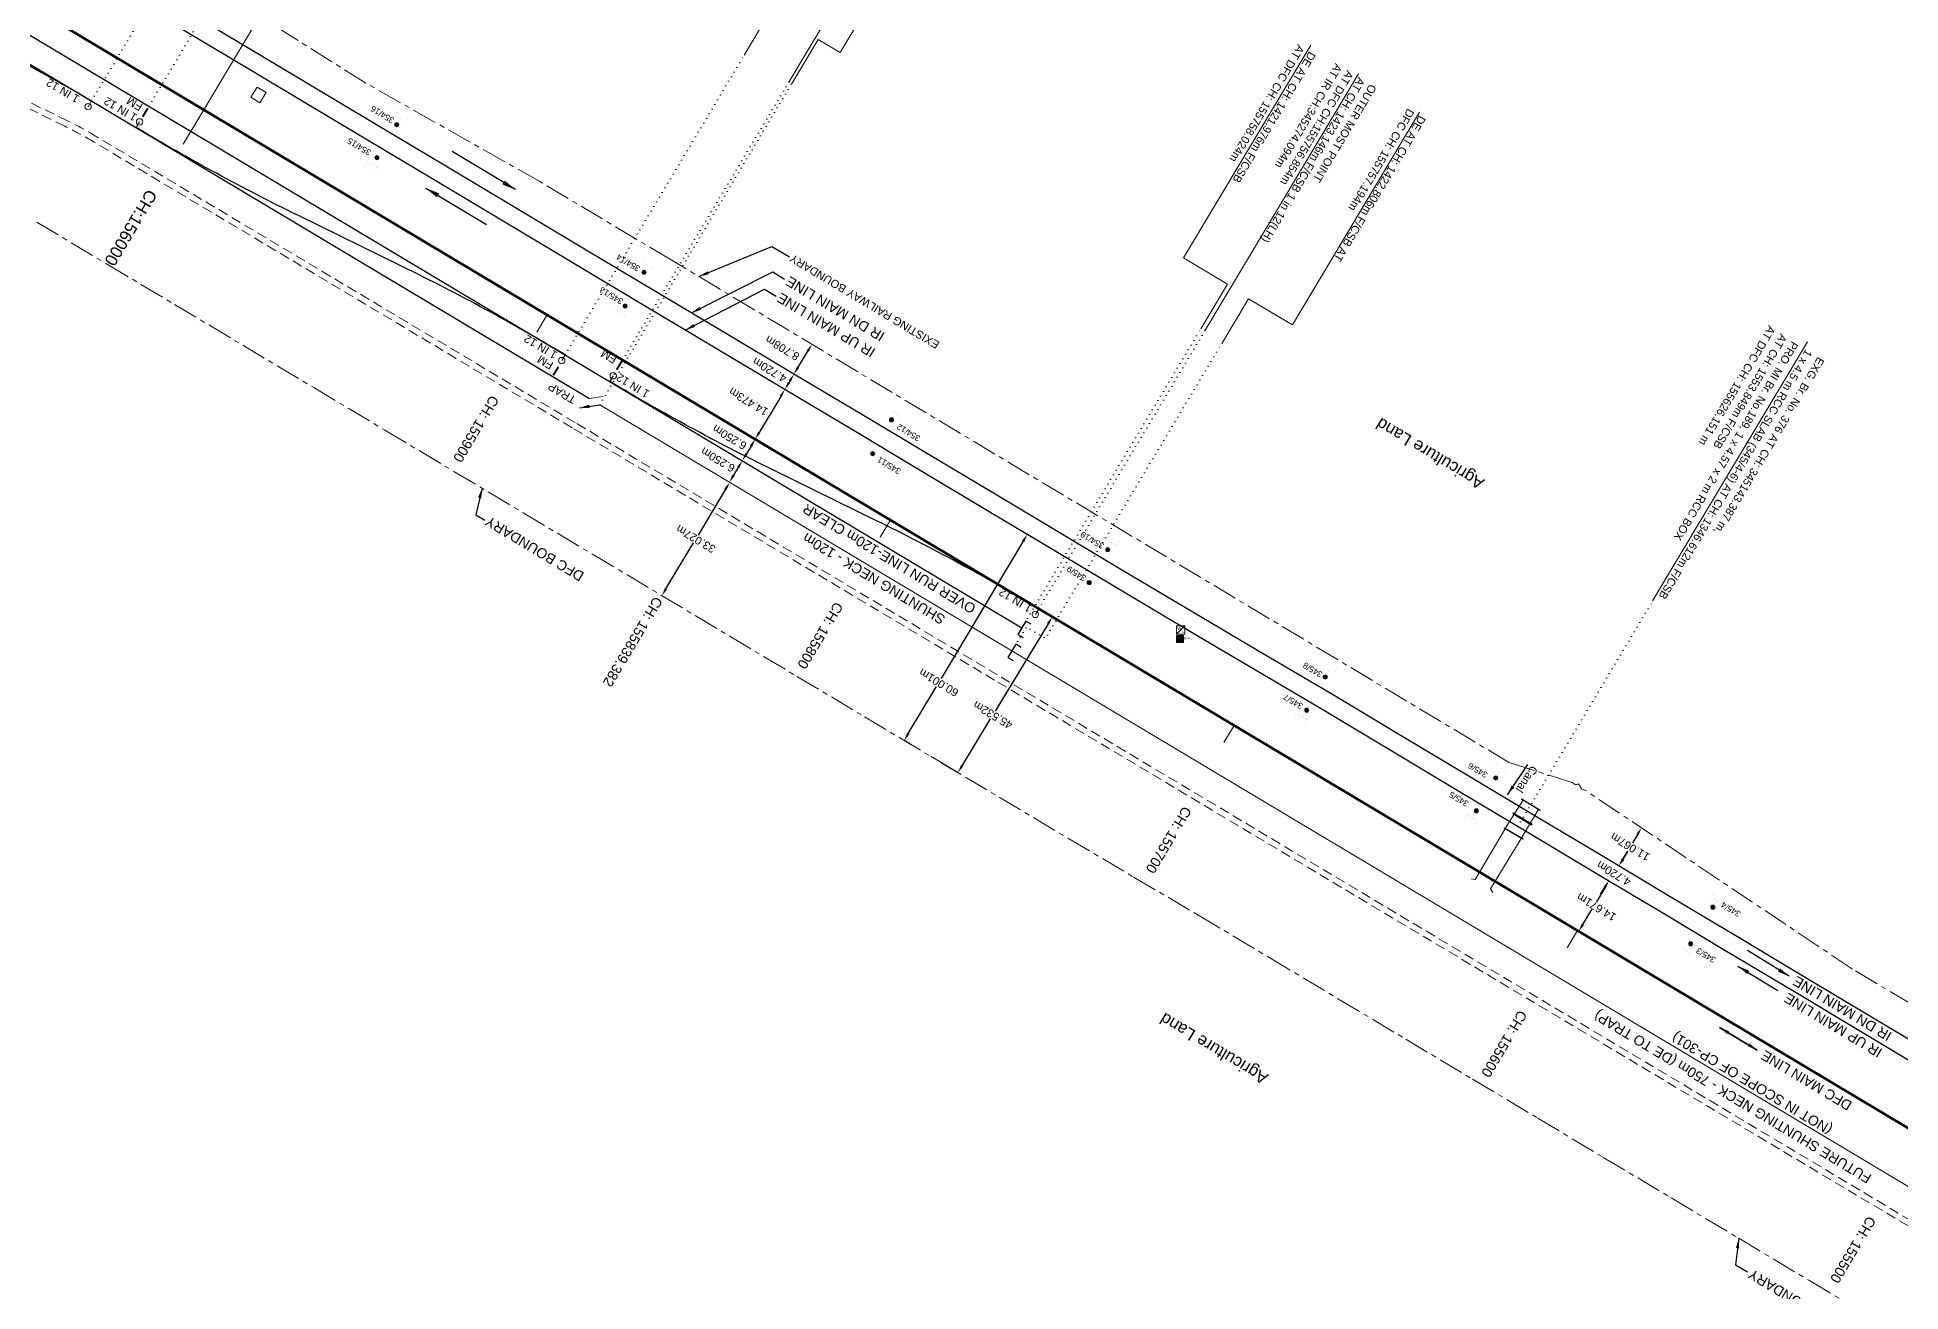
# Model space of a CAD drawing. Header units: metres. Extents: x 597821 to 610090, y 3402206 to 3407451.
# Drawn here: x 606480.5 to 606946.2, y 3404048.2 to 3404361.7 of the extents above; entities that cross this region are included whole.
import ezdxf
from ezdxf.enums import TextEntityAlignment as Align

# ---------------------------------------------------------------- set-up
doc = ezdxf.new("R2010")
doc.units = ezdxf.units.M
doc.header["$MEASUREMENT"] = 0
for name, pattern in [('CENTER', [2, 1.25, -0.25, 0.25, -0.25]), ('DASHED', [0.75, 0.5, -0.25]), ('DOT', [0.25, 0, -0.25])]:
    doc.linetypes.add(name, pattern=pattern)
doc.layers.get('Defpoints').update_dxf_attribs({"color": 5})
for name, color, linetype, lineweight in [('BRIDGE DETAILS PLAN', 7, 'Continuous', 0), ('Culvert Parapet', 7, 'Continuous', 0), ('DFCC BOUNDARY', 6, 'CENTER', 0), ('Existing IR Track', 143, 'Continuous', 0), ("NEW CHAWAPAIL STN. SRJ's", 10, 'Continuous', 0), ('OHE MAST', 7, 'Continuous', 0), ('Pavers', 7, 'Continuous', 0), ('Proposed Chainage', 10, 'Continuous', 0), ('PROPOSED DFCC TRACK', 1, 'Continuous', 0), ('SFL', 7, 'Continuous', 0), ('Side Details', 7, 'Continuous', 0), ('Text1', 7, 'Continuous', 0), ('Trolley Stand', 7, 'Continuous', 0), ('WL', 7, 'Continuous', 0)]:
    doc.layers.add(name, color=color, linetype=linetype, lineweight=lineweight)
doc.layers.add('Existing Railway Boundary', color=7, linetype='CENTER')
doc.styles.add('ARIAL', font='arial.ttf')
doc.styles.add('CUT-FILL', font='cut-fill.shx', dxfattribs={"height": 2})
doc.styles.get("Standard").update_dxf_attribs({"font": 'arial.ttf'})
doc.styles.add('Style-Arial', font='arial.ttf')
doc.dimstyles.new('ISO-25', dxfattribs={"dimtxt": 2.5, "dimasz": 2.5, "dimexe": 1.25, "dimexo": 0.625, "dimtad": 1, "dimtxsty": 'Standard', "dimcen": 2.5, "dimadec": 0, "dimazin": 0, "dimtfac": 1, "dimtmove": 0, "dimatfit": 3, "dimfxl": 1, "dimarcsym": 0})
doc.dimstyles.get("Standard").update_dxf_attribs({"dimtxt": 0.18, "dimasz": 0.18, "dimexe": 0.18, "dimexo": 0.0625, "dimgap": 0.09, "dimtad": 0, "dimtih": 1, "dimtoh": 1, "dimdec": 4, "dimzin": 0, "dimdsep": 46, "dimtxsty": 'Standard', "dimcen": 0.09, "dimadec": 0, "dimazin": 0, "dimtfac": 1, "dimtdec": 4, "dimtofl": 0, "dimtmove": 0, "dimatfit": 3, "dimfxl": 1, "dimtolj": 1, "dimtzin": 0, "dimarcsym": 0})
doc.dimstyles.new('Standard for ex', dxfattribs={"dimtxt": 0.18, "dimasz": 0.18, "dimexe": 0.18, "dimexo": 0.0625, "dimgap": 0.09, "dimtad": 0, "dimtih": 1, "dimtoh": 1, "dimdec": 4, "dimzin": 0, "dimdsep": 46, "dimtxsty": 'Standard', "dimcen": 0.09, "dimadec": 0, "dimazin": 0, "dimtfac": 1, "dimtdec": 4, "dimtofl": 0, "dimtmove": 0, "dimatfit": 3, "dimfxl": 1, "dimtolj": 1, "dimtzin": 0, "dimarcsym": 0})

# ---------------------------------------------------------------- blocks, each defined once
blk = doc.blocks.new('*D6')
at = {"layer": 'Defpoints', "color": 0, "transparency": 16777216}
for p in [(606872.82, 3404151.1), (606865.3, 3404138.5), (606865.72, 3404138.25)]:
    blk.add_point(p, dxfattribs=at)
at = {"layer": 'PROPOSED DFCC TRACK', "color": 0, "lineweight": -2, "transparency": 16777216}
for p, q in [((606872.22, 3404149.13), (606870.15, 3404145.66)), ((606872.93, 3404151.03), (606873.35, 3404150.78)), ((606866.74, 3404139.97), (606868.97, 3404143.69)), ((606865.41, 3404138.44), (606865.83, 3404138.19))]:
    blk.add_line(p, q, dxfattribs=at)
at = {"layer": 'PROPOSED DFCC TRACK', "color": 0, "transparency": 16777216}
for points in [[(606871.93, 3404149.3), (606872.5, 3404148.96), (606873.24, 3404150.84)], [(606866.46, 3404140.14), (606867.03, 3404139.8), (606865.72, 3404138.25)]]:
    blk.add_solid(points, dxfattribs=at)
at = {"layer": 'PROPOSED DFCC TRACK', "color": 0, "lineweight": 0, "transparency": 16777216, "insert": (606870.14, 3404144.32), "char_height": 2, "attachment_point": 5, "rotation": 149, "style": 'Style-Arial'}
blk.add_mtext('\\A1;14.671m', dxfattribs=at)
blk = doc.blocks.new('TerminatorOpen_0.5')
at = {"color": 0, "linetype": 'ByBlock', "lineweight": -2}
for q in [(-1, 0.25), (-1, 0), (-1, -0.25)]:
    blk.add_line((0, 0), q, dxfattribs=at)
blk = doc.blocks.new('WL')
at = {"layer": 'WL'}
for p, q in [((1.07, 3.42), (-1.06, 3.42)), ((-1.06, 3.42), (-1.06, 1.29)), ((-1.06, 1.29), (1.07, 1.29)), ((0, 1.29), (0, 0)), ((1.07, 1.29), (1.07, 3.42))]:
    blk.add_line(p, q, dxfattribs=at)
blk.add_lwpolyline([(-1.06, 1.29), (1.07, 3.42)], dxfattribs=at)
at = {"layer": 'WL', "style": 'CUT-FILL'}
for s, p in [('W', (-0.84, 2.35)), ('L', (0.43, 1.56))]:
    blk.add_text(s, height=0.739, dxfattribs=at).set_placement(p)
blk = doc.blocks.new('BM')
blk.add_hatch(color=256).paths.add_polyline_path([(-0.88, 0.88), (-0.88, -0.88), (0.88, -0.88), (0.88, 0.88)])
for p, q in [((0.88, 0.88), (-0.88, 0.88)), ((-0.88, 0.88), (-0.88, -0.88)), ((0.88, -0.88), (0.88, 0.88)), ((-0.88, -0.88), (0.88, -0.88))]:
    blk.add_line(p, q)
blk = doc.blocks.new('OHE MAST')
h = blk.add_hatch(color=7)
h.dxf.hatch_style = 1
edge = h.paths.add_edge_path()
edge.add_arc((0, 0), 0.514, 0, 360)
at = {"const_width": 0.01}
for points in [[(1.5, 3.5), (1.5, 2), (-1.5, 2), (-1.5, 3.5)], [(0, 2), (0, 0)]]:
    blk.add_lwpolyline(points, dxfattribs=at)
blk.add_circle((0, 0), 0.514)
blk = doc.blocks.new('TRAP')
at = {"layer": 'PROPOSED DFCC TRACK', "linetype": 'Continuous', "lineweight": 13, "flags": 128}
for points in [[(-1.29, 0.77), (-0.15, -2.47)], [(1.29, -0.77), (0.15, 2.47)]]:
    blk.add_lwpolyline(points, dxfattribs=at)
blk = doc.blocks.new('*D62')
at = {"layer": 'Defpoints', "color": 0, "transparency": 16777216}
for p in [(606729.87, 3404219.44), (606734.13, 3404216.86), (606706.29, 3404180.48)]:
    blk.add_point(p, dxfattribs=at)
at = {"layer": 'PROPOSED DFCC TRACK', "color": 0, "lineweight": -2, "transparency": 16777216}
for p, q in [((606729.97, 3404219.37), (606734.23, 3404216.79)), ((606733.09, 3404215.15), (606719.88, 3404193.32)), ((606711.59, 3404179.61), (606718.69, 3404191.35)), ((606706.4, 3404180.42), (606710.66, 3404177.84))]:
    blk.add_line(p, q, dxfattribs=at)
at = {"layer": 'PROPOSED DFCC TRACK', "color": 0, "transparency": 16777216}
for points in [[(606732.81, 3404215.32), (606733.38, 3404214.97), (606734.13, 3404216.86)], [(606711.3, 3404179.79), (606711.87, 3404179.44), (606710.55, 3404177.9)]]:
    blk.add_solid(points, dxfattribs=at)
at = {"layer": 'PROPOSED DFCC TRACK', "color": 0, "lineweight": 0, "transparency": 16777216, "insert": (606719.29, 3404192.33), "char_height": 2, "attachment_point": 5, "rotation": 149, "style": 'Style-Arial'}
blk.add_mtext('\\A1;45.532m', dxfattribs=at)
blk = doc.blocks.new('*D78')
at = {"layer": 'Defpoints', "color": 0, "transparency": 16777216}
for p in [(606729.68, 3404236.4), (606697.12, 3404185.96), (606698.91, 3404184.89)]:
    blk.add_point(p, dxfattribs=at)
at = {"layer": 'PROPOSED DFCC TRACK', "color": 0, "lineweight": -2, "transparency": 16777216}
for p, q in [((606729.57, 3404236.47), (606727.78, 3404237.54)), ((606726.86, 3404235.76), (606706.36, 3404201.42)), ((606698.15, 3404187.68), (606705.18, 3404199.46)), ((606698.8, 3404184.95), (606697.01, 3404186.02))]:
    blk.add_line(p, q, dxfattribs=at)
at = {"layer": 'PROPOSED DFCC TRACK', "color": 0, "transparency": 16777216}
for points in [[(606726.57, 3404235.93), (606727.15, 3404235.58), (606727.88, 3404237.47)], [(606697.86, 3404187.85), (606698.43, 3404187.5), (606697.12, 3404185.96)]]:
    blk.add_solid(points, dxfattribs=at)
at = {"layer": 'PROPOSED DFCC TRACK', "color": 0, "lineweight": 0, "transparency": 16777216, "insert": (606705.77, 3404200.44), "char_height": 2, "attachment_point": 5, "rotation": 149, "style": 'Style-Arial'}
blk.add_mtext('\\A1;60.001m', dxfattribs=at)
blk = doc.blocks.new('*D85')
at = {"layer": 'Defpoints', "color": 0, "transparency": 16777216}
for p in [(606881.39, 3404164.11), (606875.73, 3404154.6), (606875.73, 3404154.6)]:
    blk.add_point(p, dxfattribs=at)
at = {"layer": 'Text1', "color": 0, "lineweight": -2, "transparency": 16777216}
for p, q in [((606880.37, 3404162.4), (606879.15, 3404160.34)), ((606876.76, 3404156.32), (606877.98, 3404158.37))]:
    blk.add_line(p, q, dxfattribs=at)
at = {"layer": 'Text1', "color": 0, "transparency": 16777216}
for points in [[(606880.08, 3404162.57), (606880.66, 3404162.22), (606881.39, 3404164.11)], [(606876.47, 3404156.49), (606877.04, 3404156.15), (606875.73, 3404154.6)]]:
    blk.add_solid(points, dxfattribs=at)
at = {"layer": 'Text1', "color": 0, "lineweight": 0, "transparency": 16777216, "insert": (606878.56, 3404159.36), "char_height": 2, "attachment_point": 5, "rotation": 149, "style": 'Style-Arial'}
blk.add_mtext('\\A1;11.067m', dxfattribs=at)
blk = doc.blocks.new('*D351')
at = {"layer": 'Defpoints', "color": 0, "transparency": 16777216}
for p in [(606875.73, 3404154.6), (606875.73, 3404154.6), (606873.24, 3404150.84)]:
    blk.add_point(p, dxfattribs=at)
at = {"layer": 'Text1', "color": 0, "lineweight": -2, "transparency": 16777216}
for p, q in [((606876.84, 3404156.27), (606877.94, 3404157.94)), ((606872.14, 3404149.18), (606871.04, 3404147.51))]:
    blk.add_line(p, q, dxfattribs=at)
at = {"layer": 'Text1', "color": 0, "transparency": 16777216}
for points in [[(606876.56, 3404156.45), (606877.12, 3404156.09), (606875.73, 3404154.6)], [(606871.86, 3404149.36), (606872.42, 3404148.99), (606873.24, 3404150.84)]]:
    blk.add_solid(points, dxfattribs=at)
at = {"layer": 'Text1', "color": 0, "lineweight": 0, "transparency": 16777216, "insert": (606874.49, 3404152.72), "char_height": 2, "attachment_point": 5, "rotation": 149, "style": 'Style-Arial'}
blk.add_mtext('\\A1;4.720m', dxfattribs=at)
blk = doc.blocks.new('*D352')
at = {"layer": 'Defpoints', "color": 0, "transparency": 16777216}
for p in [(606667.28, 3404273.7), (606667.28, 3404273.7), (606669.57, 3404277.53)]:
    blk.add_point(p, dxfattribs=at)
at = {"layer": 'Text1', "color": 0, "lineweight": -2, "transparency": 16777216}
for p, q in [((606668.54, 3404275.81), (606668.31, 3404275.41)), ((606669.68, 3404277.47), (606669.68, 3404277.47)), ((606667.39, 3404273.63), (606667.39, 3404273.63))]:
    blk.add_line(p, q, dxfattribs=at)
at = {"layer": 'Text1', "color": 0, "transparency": 16777216}
for points in [[(606668.02, 3404275.58), (606668.59, 3404275.24), (606667.28, 3404273.7)], [(606668.26, 3404275.98), (606668.83, 3404275.64), (606669.57, 3404277.53)]]:
    blk.add_solid(points, dxfattribs=at)
at = {"layer": 'Text1', "color": 0, "lineweight": 0, "transparency": 16777216, "insert": (606663.48, 3404278.6), "char_height": 2, "attachment_point": 5, "rotation": 149, "style": 'Style-Arial'}
blk.add_mtext('\\A1;4.720m', dxfattribs=at)
blk = doc.blocks.new('*D353')
at = {"layer": 'Defpoints', "color": 0, "transparency": 16777216}
for p in [(606674.05, 3404285), (606674.05, 3404285), (606669.57, 3404277.53)]:
    blk.add_point(p, dxfattribs=at)
at = {"layer": 'Text1', "color": 0, "lineweight": -2, "transparency": 16777216}
blk.add_line((606670.6, 3404279.25), (606673.02, 3404283.28), dxfattribs=at)
at = {"layer": 'Text1', "color": 0, "transparency": 16777216}
for points in [[(606672.73, 3404283.45), (606673.3, 3404283.11), (606674.05, 3404285)], [(606670.31, 3404279.42), (606670.88, 3404279.07), (606669.57, 3404277.53)]]:
    blk.add_solid(points, dxfattribs=at)
at = {"layer": 'Text1', "color": 0, "lineweight": 0, "transparency": 16777216, "insert": (606666.67, 3404284.06), "char_height": 2, "attachment_point": 5, "rotation": 149, "style": 'Style-Arial'}
blk.add_mtext('\\A1;8.708m', dxfattribs=at)
blk = doc.blocks.new('*D354')
at = {"layer": 'Defpoints', "color": 0, "transparency": 16777216}
for p in [(606667.29, 3404273.69), (606659.87, 3404261.27), (606659.87, 3404261.27)]:
    blk.add_point(p, dxfattribs=at)
at = {"layer": 'PROPOSED DFCC TRACK', "color": 0, "lineweight": -2, "transparency": 16777216}
blk.add_line((606666.26, 3404271.97), (606660.89, 3404262.98), dxfattribs=at)
at = {"layer": 'PROPOSED DFCC TRACK', "color": 0, "transparency": 16777216}
for points in [[(606665.98, 3404272.14), (606666.55, 3404271.8), (606667.29, 3404273.69)], [(606660.61, 3404263.15), (606661.18, 3404262.81), (606659.87, 3404261.27)]]:
    blk.add_solid(points, dxfattribs=at)
at = {"layer": 'PROPOSED DFCC TRACK', "color": 0, "lineweight": 0, "transparency": 16777216, "insert": (606658.23, 3404270.65), "char_height": 2, "attachment_point": 5, "rotation": 149, "style": 'Style-Arial'}
blk.add_mtext('\\A1;14.473m', dxfattribs=at)
blk = doc.blocks.new('*D355')
at = {"layer": 'Defpoints', "color": 0, "transparency": 16777216}
for p in [(606659.87, 3404261.27), (606656.66, 3404255.9), (606656.66, 3404255.9)]:
    blk.add_point(p, dxfattribs=at)
at = {"layer": 'PROPOSED DFCC TRACK', "color": 0, "lineweight": -2, "transparency": 16777216}
blk.add_line((606658.84, 3404259.55), (606657.69, 3404257.62), dxfattribs=at)
at = {"layer": 'PROPOSED DFCC TRACK', "color": 0, "transparency": 16777216}
for points in [[(606658.55, 3404259.72), (606659.13, 3404259.38), (606659.87, 3404261.27)], [(606657.4, 3404257.79), (606657.97, 3404257.45), (606656.66, 3404255.9)]]:
    blk.add_solid(points, dxfattribs=at)
at = {"layer": 'PROPOSED DFCC TRACK', "color": 0, "lineweight": 0, "transparency": 16777216, "insert": (606653.48, 3404261.76), "char_height": 2, "attachment_point": 5, "rotation": 149, "style": 'Style-Arial'}
blk.add_mtext('\\A1;6.250m', dxfattribs=at)
blk = doc.blocks.new('*D356')
at = {"layer": 'Defpoints', "color": 0, "transparency": 16777216}
for p in [(606656.66, 3404255.9), (606653.45, 3404250.54), (606653.45, 3404250.54)]:
    blk.add_point(p, dxfattribs=at)
at = {"layer": 'PROPOSED DFCC TRACK', "color": 0, "lineweight": -2, "transparency": 16777216}
blk.add_line((606655.63, 3404254.19), (606654.48, 3404252.25), dxfattribs=at)
at = {"layer": 'PROPOSED DFCC TRACK', "color": 0, "transparency": 16777216}
for points in [[(606655.35, 3404254.36), (606655.92, 3404254.01), (606656.66, 3404255.9)], [(606654.19, 3404252.42), (606654.77, 3404252.08), (606653.45, 3404250.54)]]:
    blk.add_solid(points, dxfattribs=at)
at = {"layer": 'PROPOSED DFCC TRACK', "color": 0, "lineweight": 0, "transparency": 16777216, "insert": (606650.57, 3404256.13), "char_height": 2, "attachment_point": 5, "rotation": 149, "style": 'Style-Arial'}
blk.add_mtext('\\A1;6.250m', dxfattribs=at)
blk = doc.blocks.new('*D357')
at = {"layer": 'Defpoints', "color": 0, "transparency": 16777216}
for p in [(606653.51, 3404250.5), (606636.56, 3404222.15), (606636.56, 3404222.15)]:
    blk.add_point(p, dxfattribs=at)
at = {"layer": 'PROPOSED DFCC TRACK', "color": 0, "lineweight": -2, "transparency": 16777216}
for p, q in [((606652.48, 3404248.79), (606645.62, 3404237.31)), ((606637.59, 3404223.87), (606644.45, 3404235.35))]:
    blk.add_line(p, q, dxfattribs=at)
at = {"layer": 'PROPOSED DFCC TRACK', "color": 0, "transparency": 16777216}
for points in [[(606652.2, 3404248.96), (606652.77, 3404248.62), (606653.51, 3404250.5)], [(606637.3, 3404224.04), (606637.88, 3404223.7), (606636.56, 3404222.15)]]:
    blk.add_solid(points, dxfattribs=at)
at = {"layer": 'PROPOSED DFCC TRACK', "color": 0, "lineweight": 0, "transparency": 16777216, "insert": (606645.04, 3404236.33), "char_height": 2, "attachment_point": 5, "rotation": 149, "style": 'Style-Arial'}
blk.add_mtext('\\A1;33.027m', dxfattribs=at)

msp = doc.modelspace()

# ---------------------------------------------------------------- linework, layer by layer
at = {"layer": 'BRIDGE DETAILS PLAN', "lineweight": 13}
msp.add_lwpolyline([(606884.1687, 3404220.8429), (606922.9048, 3404285.6267)], dxfattribs=at)
at = {"layer": 'BRIDGE DETAILS PLAN', "linetype": 'DOT', "lineweight": 13, "ltscale": 5}
msp.add_lwpolyline([(606850.4887, 3404164.4465), (606884.1989, 3404220.8248)], dxfattribs=at)
at = {"layer": 'Culvert Parapet'}
for points in [[(606851.4377, 3404171.3763, 264.5196), (606856.1137, 3404168.5643, 264.5196), (606856.0866, 3404168.4936, 264.5266), (606851.4107, 3404171.3056, 264.5266)], [(606853.9398, 3404164.8979, 264.4976), (606849.2455, 3404167.6944, 264.5076), (606849.2052, 3404167.613, 264.5136), (606853.8995, 3404164.8166, 264.5136)], [(606849.3645, 3404167.8462, 264.5216), (606849.3131, 3404167.7632, 264.5356), (606853.9912, 3404164.981, 264.5316), (606854.0431, 3404165.0649, 264.5316)], [(606847.1088, 3404164.1328, 264.5206), (606851.8238, 3404161.3608, 264.5276), (606851.7709, 3404161.2816, 264.5276), (606847.0559, 3404164.0536, 264.5276)]]:
    msp.add_polyline3d(points, close=True, dxfattribs=at)
at = {"layer": 'DFCC BOUNDARY', "lineweight": 20, "ltscale": 5}
msp.add_lwpolyline([(606480.321, 3404315.5221), (606497.7919, 3404305.0939), (606514.7573, 3404294.9518), (606531.8161, 3404284.7538), (606549.5519, 3404274.158), (606567.3268, 3404263.5389), (606584.5993, 3404253.2132), (606601.8943, 3404242.8741), (606619.1881, 3404232.5394), (606636.3223, 3404222.2994), (606653.3975, 3404212.0854), (606670.3299, 3404201.9569), (606687.2074, 3404191.8788), (606703.8327, 3404181.9515), (606720.8209, 3404171.7948), (606738.032, 3404161.5049), (606754.4588, 3404151.8286), (606770.6828, 3404142.2717), (606788.2286, 3404131.7739), (606805.5464, 3404121.4125), (606822.4766, 3404111.2879), (606839.1257, 3404101.3314), (606855.4631, 3404091.5513), (606871.8621, 3404081.7343), (606888.8332, 3404071.5938), (606905.7134, 3404061.5076), (606923.2588, 3404051.008), (606940.8076, 3404040.5065)], dxfattribs=at)
at = {"layer": 'Existing IR Track', "color": 0, "lineweight": 25, "flags": 128}
for points in [[(606954.0687, 3404102.4935), (606936.5233, 3404112.993), (606919.6089, 3404123.0997), (606902.6378, 3404133.2402), (606886.2811, 3404143.0319), (606869.9437, 3404152.812), (606853.2714, 3404162.7824), (606836.3412, 3404172.907), (606819.0343, 3404183.2619), (606801.3124, 3404193.865), (606784.9115, 3404203.5261), (606768.6531, 3404213.1032), (606751.6097, 3404223.2928), (606734.6216, 3404233.4494), (606717.9682, 3404243.3936), (606701.0908, 3404253.4716), (606684.1982, 3404263.5764), (606667.1231, 3404273.7903), (606649.9681, 3404284.0427), (606632.6729, 3404294.3782), (606615.386, 3404304.7125), (606598.1135, 3404315.0381), (606580.3241, 3404325.666), (606562.5883, 3404336.2618), (606545.5441, 3404346.451), (606528.5787, 3404356.5931), (606511.0731, 3404367.0421)], [(606956.3731, 3404106.3499), (606938.8611, 3404116.831), (606921.9173, 3404126.9614), (606904.9677, 3404137.0952), (606888.5907, 3404146.8965), (606872.2342, 3404156.6856), (606855.5826, 3404166.6495), (606838.9525, 3404176.6006), (606821.3431, 3404187.1261), (606803.7179, 3404197.6609), (606787.2278, 3404207.3984), (606753.9053, 3404227.1412), (606752.13, 3404228.1964), (606737.111, 3404237.1766), (606720.2724, 3404247.2487), (606703.3999, 3404257.3411), (606686.4987, 3404267.4272), (606669.5707, 3404277.5293), (606652.2554, 3404287.8713), (606634.9292, 3404298.2197), (606617.6668, 3404308.5296), (606600.4045, 3404318.8394), (606582.6065, 3404329.4841), (606564.8374, 3404340.1114), (606547.8264, 3404350.2711), (606530.8464, 3404360.4123), (606513.3593, 3404370.8668)]]:
    msp.add_lwpolyline(points, dxfattribs=at)
at = {"layer": 'Existing Railway Boundary', "color": 36, "lineweight": 20, "ltscale": 5}
msp.add_lwpolyline([(607300.9292, 3403917.3459), (607255.7513, 3403939.5871), (607149.7997, 3404000.993), (607063.3879, 3404051.7853), (607026.1732, 3404073.9067), (606934.104, 3404128.8287), (606867.4164, 3404173.4685), (606866.4237, 3404173.8929), (606865.6608, 3404175.156), (606865.2849, 3404174.9186), (606864.8437, 3404174.9168), (606864.0786, 3404175.4747), (606848.438, 3404180.3848), (606638.9131, 3404306.0748), (606606.0408, 3404325.6718), (606562.5634, 3404350.3059), (606482.6553, 3404400.5033), (606440.6404, 3404426.8266)], dxfattribs=at)
at = {"layer": "NEW CHAWAPAIL STN. SRJ's", "linetype": 'DOT', "lineweight": 13, "ltscale": 5, "flags": 128}
for points in [[(606494.0054, 3404345.8223), (606541.9724, 3404426.0919)], [(606508.3708, 3404344.5186), (606553.0711, 3404419.319)], [(606612.3834, 3404282.3612), (606657.1382, 3404357.231)], [(606621.049, 3404269.9017), (606668.9303, 3404350.0253)], [(606668.3091, 3404350.5516), (606623.5426, 3404275.6925)], [(606726.5483, 3404214.1369), (606771.2552, 3404288.8588)], [(606772.292, 3404288.3773), (606730.7613, 3404218.9001)], [(606724.0573, 3404208.3445), (606727.6416, 3404214.333), (606732.4228, 3404211.4901), (606776.5063, 3404285.2173)]]:
    msp.add_lwpolyline(points, dxfattribs=at)
at = {"layer": "NEW CHAWAPAIL STN. SRJ's", "lineweight": 13, "flags": 128}
for points in [[(606696.1404, 3404422.4942), (606657.1382, 3404357.231)], [(606707.237, 3404415.6888), (606668.3091, 3404350.5516)], [(606713.4133, 3404412.0032), (606681.0968, 3404357.9257), (606675.6108, 3404361.2039), (606668.9303, 3404350.0253)], [(606798.7773, 3404359.7589), (606766.9724, 3404306.5967), (606777.9409, 3404300.0343), (606771.2552, 3404288.8588)], [(606810.6978, 3404352.6396), (606772.292, 3404288.3773)], [(606825.9131, 3404343.0382), (606794.1569, 3404289.8469), (606783.1821, 3404296.3988), (606776.5063, 3404285.2173)]]:
    msp.add_lwpolyline(points, dxfattribs=at)
at = {"layer": 'Pavers', "color": 1, "flags": 128}
msp.add_lwpolyline([(606621.049, 3404269.9017), (606724.0573, 3404208.3445)], dxfattribs=at)
at = {"layer": 'Pavers', "color": 5, "flags": 128}
msp.add_lwpolyline([(606724.0573, 3404208.3445), (607094.029, 3403987.2513)], dxfattribs=at)
at = {"layer": 'Proposed Chainage', "lineweight": 0}
msp.add_line((606538.8285, 3404371.7149), (606522.0442, 3404343.6284), dxfattribs=at)
at = {"layer": 'Proposed Chainage', "lineweight": 0, "flags": 128}
for points in [[(606516.9144, 3404335.0444), (606522.0442, 3404343.6284)], [(606605.3195, 3404288.0387), (606607.8844, 3404292.3308)], [(606691.1598, 3404236.741), (606693.7247, 3404241.0331)], [(606777, 3404185.4434), (606779.5649, 3404189.7354)], [(606862.8403, 3404134.1457), (606865.4051, 3404138.4377)]]:
    msp.add_lwpolyline(points, dxfattribs=at)
at = {"layer": 'PROPOSED DFCC TRACK', "color": 1, "linetype": 'Continuous', "lineweight": 50, "flags": 128}
msp.add_lwpolyline([(607347.5156, 3403829.6526), (607112.557, 3403985.9371), (607107.3529, 3403989.3983), (607102.1477, 3403992.8578), (607096.9403, 3403996.3141), (607091.7297, 3403999.7655), (607086.5148, 3404003.2104), (607081.2946, 3404006.6471), (607076.0678, 3404010.074), (607070.8336, 3404013.4895, 0.00707659), (607010.9855, 3404051.2454), (607005.6489, 3404054.4986), (607000.3052, 3404057.7402), (606994.9554, 3404060.9717), (606989.6007, 3404064.1948), (606984.2418, 3404067.4112), (606978.88, 3404070.6226), (606973.5162, 3404073.8307), (606968.1513, 3404077.0371), (604380.3623, 3405623.4867)], format="xyb", dxfattribs=at)
at = {"layer": 'PROPOSED DFCC TRACK', "linetype": 'Continuous', "lineweight": 25, "flags": 128}
for points in [[(604464.4415, 3405565.9604), (606726.5509, 3404214.1353)], [(605458.8449, 3404964.429), (606618.4738, 3404271.4407)], [(606728.8265, 3404215.0191), (606727.5389, 3404215.7886), (606725.5629, 3404212.482), (606726.8505, 3404211.7126)]]:
    msp.add_lwpolyline(points, dxfattribs=at)
at = {"layer": 'PROPOSED DFCC TRACK', "color": 5, "linetype": 'DASHED', "lineweight": 13, "ltscale": 5}
for points in [[(607257.5305, 3403873.5934), (607192.2962, 3403916.9845, 0.01207759), (607090.4493, 3403981.2358), (606720.4664, 3404202.3357), (606614.8829, 3404265.4319), (606495.3259, 3404336.8785, 0.02078817), (606488.0201, 3404340.842), (606319.964, 3404423.1672), (606288.6487, 3404438.5076, -0.02078804), (606247.5904, 3404460.7823), (606209.7871, 3404483.3733)], [(607256.6998, 3403872.3445), (607191.4654, 3403915.7356, 0.01207759), (607089.6798, 3403979.9482), (606719.697, 3404201.0481), (606614.1135, 3404264.1443), (606494.61, 3404335.5589, 0.02078817), (606487.3042, 3404339.5224), (606319.3041, 3404421.8201), (606287.9888, 3404437.1605, -0.02078804), (606246.8209, 3404459.4947), (606209.0168, 3404482.0862)]]:
    msp.add_lwpolyline(points, format="xyb", dxfattribs=at)
at = {"layer": 'PROPOSED DFCC TRACK', "color": 10, "linetype": 'Continuous', "lineweight": 13, "flags": 128}
for points in [[(606493.1505, 3404344.3917), (606494.0054, 3404345.8223)], [(606506.0196, 3404340.5843), (606505.1647, 3404339.1536)], [(606611.5284, 3404280.9306), (606612.3834, 3404282.3612)], [(606624.3976, 3404277.1232), (606623.5426, 3404275.6925)], [(606729.9064, 3404217.4695), (606730.7613, 3404218.9001)]]:
    msp.add_lwpolyline(points, dxfattribs=at)
at = {"layer": 'PROPOSED DFCC TRACK', "linetype": 'Continuous', "lineweight": 0, "const_width": 0.5, "flags": 128}
for points in [[(606506.7968, 3404341.8807), (606508.0633, 3404344.0042)], [(606609.4257, 3404277.2519), (606610.6922, 3404279.3753)], [(606625.3164, 3404278.7003), (606626.5829, 3404280.8237)]]:
    msp.add_lwpolyline(points, dxfattribs=at)
at = {"layer": 'PROPOSED DFCC TRACK', "linetype": 'Continuous', "lineweight": 25}
for points in [[(606612.3834, 3404282.3612, 0.02078913), (606571.8344, 3404304.3597), (606545.7116, 3404317.1564, -0.02078909), (606505.1627, 3404339.1548)], [(606730.7613, 3404218.9001, 0.02078913), (606690.2123, 3404240.8986), (606664.0896, 3404253.6953, -0.02078909), (606623.5407, 3404275.6937)]]:
    msp.add_lwpolyline(points, format="xyb", dxfattribs=at)
at = {"layer": 'PROPOSED DFCC TRACK', "color": 1, "linetype": 'Continuous', "lineweight": 25, "flags": 128}
msp.add_lwpolyline([(606726.3329, 3404209.2283), (606725.0453, 3404209.9978), (606723.0693, 3404206.6912), (606724.3569, 3404205.9218)], dxfattribs=at)
at = {"layer": 'PROPOSED DFCC TRACK', "linetype": 'Continuous', "flags": 128}
for points, elevation in [([(606847.2986, 3404163.9109), (606839.8403, 3404151.1974), (606838.7963, 3404151.3311)], 264.0277), ([(606851.3182, 3404161.4237), (606843.6383, 3404148.8457), (606844.2154, 3404147.9655)], 263.5559)]:
    msp.add_lwpolyline(points, dxfattribs=dict(at, elevation=elevation))
at = {"layer": 'PROPOSED DFCC TRACK', "color": 10, "linetype": 'Continuous', "lineweight": 13}
for centre in [(606493.1505, 3404344.3917), (606506.0196, 3404340.5843), (606611.5284, 3404280.9306), (606624.3976, 3404277.1232), (606729.9064, 3404217.4695)]:
    msp.add_circle(centre, 0.8, dxfattribs=at)
at = {"layer": 'PROPOSED DFCC TRACK', "linetype": 'Continuous', "lineweight": 25}
msp.add_arc((606214.5611, 3403866.306), 555, 59.767957, 64.539855, dxfattribs=at)
at = {"layer": 'SFL'}
for points in [[(606847.3082, 3404163.9261, 264.0267), (606851.8887, 3404171.1986, 263.5649)], [(606855.7297, 3404168.8962, 263.5549), (606851.3182, 3404161.4237, 263.5559)]]:
    msp.add_polyline3d(points, dxfattribs=at)
at = {"layer": 'Trolley Stand'}
msp.add_polyline3d([(606533.8123, 3404346.7496, 264.1477), (606536.0954, 3404345.3777, 264.1957), (606537.6891, 3404347.9237, 264.2527), (606535.4055, 3404349.2958, 264.2527)], close=True, dxfattribs=at)

# ---------------------------------------------------------------- block references
at = {"color": 2, "lineweight": 25, "xscale": -1, "rotation": 118.2753491275133}
msp.add_blockref('TRAP', (606619.7614, 3404270.6712), dxfattribs=at)
at = {"layer": 'OHE MAST', "lineweight": 20}
for p, rotation in [((606570.2682, 3404339.8779), 329.0208306544455), ((606565.3448, 3404331.6498), 149.0208306544456), ((606632.0988, 3404303.0081), 329.0208306544455), ((606627.3662, 3404294.5561), 149.0208306544456), ((606693.9671, 3404266.0988), 329.0208306544455), ((606689.2537, 3404257.6544), 149.0208306544456), ((606748.0019, 3404233.6746), 329.0208306544455), ((606743.3666, 3404225.3947), 149.0208306544456), ((606802.342, 3404201.8079), 329.0208306544455), ((606797.7067, 3404193.528), 149.0208306544456), ((606844.9633, 3404176.5993), 329.0208306544455), ((606840.1103, 3404168.3565), 149.0208306544456), ((606899.2358, 3404144.2996), 329.0208306544455), ((606893.6731, 3404135.1224), 149.0208306544456)]:
    msp.add_blockref('OHE MAST', p, dxfattribs=dict(at, rotation=rotation))
at = {"layer": 'Trolley Stand'}
msp.add_blockref('BM', (606766.037, 3404211.325, 264.024), dxfattribs=at)
at = {"layer": 'WL', "xscale": 0.9997078269144579, "yscale": 0.9997078269144579, "zscale": 0.9997078269144579}
msp.add_blockref('WL', (606766.2292, 3404211.2292, 266.7909), dxfattribs=at)

# ---------------------------------------------------------------- texts
at = {"layer": 'BRIDGE DETAILS PLAN', "color": 10, "style": 'ARIAL'}
for s, p in [('AT DFC CH: 155626.151 m ', (606913.2516, 3404289.8743)), ('AT CH: 1553.849m F/CSB ', (606916.1794, 3404287.8274)), ('PRO. MI Br. No.189, 1 x 4.57 x 2 m RCC BOX', (606918.964, 3404285.9788))]:
    msp.add_text(s, height=2, rotation=239, dxfattribs=at).set_placement(p)
at = {"layer": 'BRIDGE DETAILS PLAN', "style": 'ARIAL'}
for s, p in [('1 x 4.5 m RCC SLAB (345/4-6) AT CH: 1346.612m F/CSB', (606922.4829, 3404283.9191)), ('EXG. Br. No. 376 AT CH: 345143.387 m, ', (606925.4916, 3404282.0112))]:
    msp.add_text(s, height=2, rotation=239.2, dxfattribs=at).set_placement(p)
at = {"layer": 'DFCC BOUNDARY', "linetype": 'Continuous', "ltscale": 5}
for p in [(606617.3434, 3404227.7488, 306.8582), (606933.0129, 3404039.5413, 306.8582)]:
    msp.add_text('DFC BOUNDARY', height=2.5, rotation=149, dxfattribs=at).set_placement(p)
at = {"layer": 'Existing IR Track', "color": 7, "lineweight": -3, "style": 'ARIAL'}
for s, p in [('IR DN MAIN LINE', (606667.9071, 3404301.0412, 568.8275)), ('IR UP MAIN LINE', (606665.7246, 3404296.9203, 568.8275)), ('IR DN MAIN LINE', (606919.6073, 3404126.1367, 306.8582)), ('IR UP MAIN LINE', (606917.4124, 3404121.9064, -261.9693))]:
    msp.add_text(s, height=2.5, rotation=149, dxfattribs=at).set_placement(p, align=Align.MIDDLE_RIGHT)
at = {"layer": 'Existing Railway Boundary', "color": 36, "linetype": 'Continuous', "ltscale": 5, "style": 'ARIAL'}
msp.add_text('EXISTING RAILWAY BOUNDARY', height=2, rotation=149, dxfattribs=at).set_placement((606669.2935, 3404307.5926), align=Align.RIGHT)
at = {"layer": "NEW CHAWAPAIL STN. SRJ's", "lineweight": 13, "style": 'ARIAL'}
for s, p in [('OVER RUN LINE-120m CLEAR', (606693.3696, 3404231.3816)), ('SHUNTING NECK - 120m', (606689.5503, 3404226.3862))]:
    msp.add_text(s, height=2.5, rotation=148.898117, dxfattribs=at).set_placement(p, align=Align.MIDDLE_CENTER)
at = {"layer": "NEW CHAWAPAIL STN. SRJ's", "color": 5, "lineweight": 13, "style": 'ARIAL'}
for s, p in [('FUTURE SHUNTING NECK - 750m (DE TO TRAP)', (606904.1827, 3404096.8534)), ('(NOT IN SCOPE OF CP-301)', (606909.0115, 3404100.2184))]:
    msp.add_text(s, height=2.5, rotation=148.898117, dxfattribs=at).set_placement(p, align=Align.MIDDLE_CENTER)
at = {"layer": "NEW CHAWAPAIL STN. SRJ's", "lineweight": 13, "char_height": 2, "attachment_point": 4, "rotation": 239.137675, "line_spacing_factor": 0.648, "style": 'ARIAL'}
for s, insert, width in [('\\pxsm1;DE AT CH: 1421.976m F/CSB\\PAT DFC CH: 155758.024m', (606797.7858, 3404358.7194), 46.810471), ('\\pxsm1;OUTER MOST POINT \\PAT CH: 1423.146m F/CSB 1 in 12(LH)\\PAT DFC CH:155756.854m\\P{\\C7;AT IR CH:345274.094m}', (606810.0975, 3404352.2847), 52.446555), ('\\pxsm1;DE AT CH: 1422.806m F/CSB AT DFC CH: 155757.194m', (606825.2765, 3404342.7475), 46.810471)]:
    msp.add_mtext(s, dxfattribs=dict(at, insert=insert, width=width))
at = {"layer": 'OHE MAST', "style": 'ARIAL'}
for s, p in [('354/16', (606569.825, 3404341.4396)), ('354/15', (606564.0258, 3404333.3798)), ('354/14', (606631.2812, 3404304.3753)), ('345/13', (606627.0693, 3404296.1338)), ('354/12', (606701.3355, 3404261.9246)), ('345/11', (606696.4697, 3404253.6927)), ('354/10', (606747.2499, 3404235.0226)), ('345/9', (606742.8048, 3404226.9715)), ('345/8', (606801.864, 3404202.8845)), ('345/7', (606796.962, 3404194.991)), ('345/6', (606843.1179, 3404177.8059)), ('345/5', (606838.3886, 3404170.5877)), ('345/4', (606906.3709, 3404143.0442)), ('345/3', (606900.1292, 3404131.5501))]:
    msp.add_text(s, height=1.5, rotation=149, dxfattribs=at).set_placement(p)
at = {"layer": 'Proposed Chainage', "lineweight": 0, "attachment_point": 4, "rotation": 239.137675, "line_spacing_factor": 0.6, "style": 'Style-Arial'}
for s, insert, char_height in [('CH:156000', (606509.2677, 3404323.2253), 3), ('CH: 155900', (606594.8832, 3404271.8424), 2.5), ('CH: 155839.382', (606635.7981, 3404221.5324), 2.5), ('CH: 155800', (606680.9219, 3404220.1814), 2.5), ('CH: 155700', (606767.9942, 3404169.0901), 2.5), ('CH: 155600', (606851.8527, 3404118.1175), 2.5), ('CH: 155500', (606939.0403, 3404066.647), 2.5)]:
    msp.add_mtext(s, dxfattribs=dict(at, insert=insert, char_height=char_height))
at = {"layer": 'PROPOSED DFCC TRACK', "color": 10, "linetype": 'Continuous', "lineweight": 13, "style": 'ARIAL'}
msp.add_text('TRAP ', height=2, rotation=149.137675, dxfattribs=at).set_placement((606615.2935, 3404271.7324))
at = {"layer": 'PROPOSED DFCC TRACK', "color": 10, "linetype": 'Continuous', "lineweight": -3, "ltscale": 5, "style": 'ARIAL'}
msp.add_text(' DFC MAIN LINE', height=2.5, rotation=149, dxfattribs=at).set_placement((606912.2917, 3404108.6402), align=Align.RIGHT)
at = {"layer": 'PROPOSED DFCC TRACK', "color": 10, "linetype": 'Continuous', "lineweight": 13, "char_height": 2, "attachment_point": 4, "rotation": 149.137675, "line_spacing_factor": 0.60036, "style": 'ARIAL'}
for s, insert in [('1 IN 12', (606490.6919, 3404346.0626)), ('1 IN 12', (606505.1047, 3404341.4358)), ('FM', (606506.5067, 3404344.0589)), ('1 IN 12', (606610.1061, 3404282.0274)), ('FM', (606625.0262, 3404280.8784)), ('FM', (606609.1356, 3404279.43)), ('1 IN 12', (606633.1877, 3404272.3402)), ('1 IN 12', (606728.7798, 3404218.6702))]:
    msp.add_mtext(s, dxfattribs=dict(at, insert=insert))
at = {"layer": 'Side Details', "style": 'ARIAL'}
for p in [(606842.4041, 3404251.0754), (606788.3747, 3404102.3429)]:
    msp.add_text('Agriculture Land', height=3, rotation=149, dxfattribs=at).set_placement(p)
at = {"layer": 'Text1', "color": 7, "style": 'ARIAL'}
msp.add_text('Canal', height=2, rotation=235.845924, dxfattribs=at).set_placement((606853.9537, 3404179.8477))
at = {"layer": 'WL'}
msp.add_text('SSB-W/L', height=0.5, dxfattribs=at).set_placement((606766.229, 3404211.229, 266.791))

# ---------------------------------------------------------------- dimensions: what is measured, and where the dimension line sits
at = {"layer": 'PROPOSED DFCC TRACK', "color": 10, "lineweight": 0}
for base, p1, p2, angle, picture, middle in [((606659.8658, 3404261.267), (606667.29, 3404273.6906), (606659.8658, 3404261.267), 239.137675, '*D354', (606658.2319, 3404270.6476)), ((606656.6596, 3404255.902), (606659.8658, 3404261.267), (606656.6596, 3404255.902), 239.137675, '*D355', (606653.4832, 3404261.7581)), ((606653.4535, 3404250.5369), (606656.6596, 3404255.902), (606653.4535, 3404250.5369), 239.137675, '*D356', (606650.5708, 3404256.1263)), ((606697.12, 3404185.9588), (606729.6763, 3404236.4024), (606698.9114, 3404184.889), 239.153461, '*D78', (606705.7681, 3404200.4395)), ((606734.1256, 3404216.8576), (606706.2925, 3404180.4808), (606729.8651, 3404219.4357), 58.820792, '*D62', (606719.286, 3404192.3343)), ((606865.7182, 3404138.2506), (606872.8239, 3404151.0957), (606865.2978, 3404138.5018), 239.137675, '*D6', (606870.1427, 3404144.3242))]:
    dim = msp.add_linear_dim(base=base, p1=p1, p2=p2, angle=angle, dimstyle='Standard', override={"dimtxt": 2, "dimasz": 2, "dimexe": 0.125, "dimexo": 0.125, "dimgap": 0.125, "dimtad": 1, "dimtih": 0, "dimtoh": 0, "dimdec": 3, "dimzin": 3, "dimpost": 'm', "dimtxsty": 'Style-Arial', "dimsah": 1, "dimadec": 4, "dimazin": 3, "dimtmove": 2, "dimatfit": 1, "dimldrblk": 'TerminatorOpen_0.5', "dimfrac": 2, "dimtzin": 11}, dxfattribs=at)
    dim.commit()
    dim.dimension.update_dxf_attribs({"geometry": picture, "text_midpoint": middle, "dimtype": 161, "text_rotation": 149})
dim = msp.add_aligned_dim(p1=(606653.5072, 3404250.5049), p2=(606636.5643, 3404222.1548), distance=0, dimstyle='Standard', override={"dimtxt": 2, "dimasz": 2, "dimexe": 0.125, "dimexo": 0.125, "dimgap": 0.125, "dimtad": 1, "dimtih": 0, "dimtoh": 0, "dimdec": 3, "dimzin": 3, "dimpost": 'm', "dimtxsty": 'Style-Arial', "dimsah": 1, "dimadec": 4, "dimazin": 3, "dimtmove": 2, "dimatfit": 1, "dimldrblk": 'TerminatorOpen_0.5', "dimfrac": 2, "dimtzin": 11}, dxfattribs=at)
dim.commit()
dim.dimension.update_dxf_attribs({"geometry": '*D357', "text_midpoint": (606645.0357, 3404236.3298), "text_rotation": 149})
at = {"layer": 'Text1', "color": 0, "lineweight": 0}
dim = msp.add_linear_dim(base=(606674.0478, 3404284.9982), p1=(606669.5683, 3404277.5308), p2=(606674.0478, 3404284.9982), angle=59.041258, dimstyle='Standard', override={"dimtxt": 2, "dimasz": 2, "dimexe": 0.125, "dimexo": 0.125, "dimgap": 0.125, "dimtad": 1, "dimtih": 0, "dimtoh": 0, "dimdec": 3, "dimzin": 3, "dimpost": 'm', "dimtxsty": 'Style-Arial', "dimsah": 1, "dimadec": 4, "dimazin": 3, "dimtmove": 2, "dimatfit": 1, "dimldrblk": 'TerminatorOpen_0.5', "dimfrac": 2, "dimtzin": 11}, dxfattribs=at)
dim.commit()
dim.dimension.update_dxf_attribs({"geometry": '*D353', "text_midpoint": (606666.674, 3404284.0605), "dimtype": 161, "text_rotation": 149})
dim = msp.add_linear_dim(base=(606667.2801, 3404273.6965), p1=(606669.5707, 3404277.5293), p2=(606667.2801, 3404273.6965), angle=239.136108, text='4.720m', dimstyle='Standard', override={"dimtxt": 2, "dimasz": 2, "dimexe": 0.125, "dimexo": 0.125, "dimgap": 0.125, "dimtad": 1, "dimtih": 0, "dimtoh": 0, "dimdec": 3, "dimzin": 3, "dimpost": 'm', "dimtxsty": 'Style-Arial', "dimsah": 1, "dimadec": 4, "dimazin": 3, "dimtmove": 2, "dimatfit": 1, "dimldrblk": 'TerminatorOpen_0.5', "dimfrac": 2, "dimtzin": 11}, dxfattribs=at)
dim.commit()
dim.dimension.update_dxf_attribs({"geometry": '*D352', "text_midpoint": (606663.4813, 3404278.6001), "dimtype": 161, "text_rotation": 149})
dim = msp.add_aligned_dim(p1=(606881.3921, 3404164.1139), p2=(606875.7336, 3404154.6029), distance=0, dimstyle='Standard', override={"dimtxt": 2, "dimasz": 2, "dimexe": 0.125, "dimexo": 0.125, "dimgap": 0.125, "dimtad": 1, "dimtih": 0, "dimtoh": 0, "dimdec": 3, "dimzin": 3, "dimpost": 'm', "dimtxsty": 'Style-Arial', "dimsah": 1, "dimadec": 4, "dimazin": 3, "dimtmove": 2, "dimatfit": 1, "dimldrblk": 'TerminatorOpen_0.5', "dimfrac": 2, "dimtzin": 11}, dxfattribs=at)
dim.commit()
dim.dimension.update_dxf_attribs({"geometry": '*D85', "text_midpoint": (606878.5629, 3404159.3584), "text_rotation": 149})
dim = msp.add_aligned_dim(p1=(606873.2442, 3404150.8445), p2=(606875.7336, 3404154.6029), distance=0, text='4.720m', dimstyle='Standard', override={"dimtxt": 2, "dimasz": 2, "dimexe": 0.125, "dimexo": 0.125, "dimgap": 0.125, "dimtad": 1, "dimtih": 0, "dimtoh": 0, "dimdec": 3, "dimzin": 3, "dimpost": 'm', "dimtxsty": 'Style-Arial', "dimsah": 1, "dimadec": 4, "dimazin": 3, "dimtmove": 2, "dimatfit": 1, "dimldrblk": 'TerminatorOpen_0.5', "dimfrac": 2, "dimtzin": 11}, dxfattribs=at)
dim.commit()
dim.dimension.update_dxf_attribs({"geometry": '*D351', "text_midpoint": (606874.4889, 3404152.7237), "text_rotation": 149})

# ---------------------------------------------------------------- leaders
at = {"color": 1}
msp.add_leader([(606615.9617, 3404269.099), (606621.049, 3404269.9017)], dimstyle='Standard for ex', override={"dimasz": 2.5, "dimgap": 0.09, "dimtad": 0}, dxfattribs=at)
at = {"layer": 'DFCC BOUNDARY', "linetype": 'Continuous', "lineweight": 0, "ltscale": 5}
for points in [[(606591.6176, 3404249.0132), (606590.022, 3404242.3941), (606592.3409, 3404240.9972)], [(606905.7134, 3404061.5076), (606904.9089, 3404054.8958), (606907.868, 3404053.1133)]]:
    msp.add_leader(points, dimstyle='ISO-25', override={"dimtxt": 3, "dimasz": 2.5, "dimgap": 0.625, "dimtad": 0, "dimdec": 3, "dimzin": 2, "dimtdec": 3}, dxfattribs=at)
at = {"layer": 'Existing IR Track', "color": 7, "lineweight": -3}
for points, override in [([(606599.9958, 3404323.6499), (606584.1085, 3404333.1574)], {"dimtxt": 3, "dimasz": 3.5, "dimtad": 0, "dimdec": 3, "dimzin": 2, "dimtdec": 3}), ([(606577.605, 3404324.019), (606592.6954, 3404314.978)], {"dimtxt": 3, "dimasz": 3.5, "dimtad": 0, "dimdec": 3, "dimzin": 2, "dimtdec": 3}), ([(606643.9306, 3404292.8434, 261.9693), (606664.2722, 3404303.0767, 261.9693), (606667.2313, 3404301.2942, 261.9693)], {"dimtxt": 3, "dimasz": 2.5, "dimgap": 0.625, "dimtad": 0, "dimdec": 3, "dimzin": 2, "dimtdec": 3}), ([(606642.4202, 3404288.546, 261.9693), (606662.1843, 3404298.7693, 261.9693), (606665.1435, 3404296.9868, 261.9693)], {"dimtxt": 3, "dimasz": 2.5, "dimgap": 0.625, "dimtad": 0, "dimdec": 3, "dimzin": 2, "dimtdec": 3}), ([(606905.514, 3404129.5609), (606915.4487, 3404123.4747)], {"dimtxt": 3, "dimasz": 3, "dimtad": 0, "dimdec": 3, "dimzin": 2, "dimtdec": 3}), ([(606918.3326, 3404127.0081), (606907.859, 3404133.4672)], {"dimtxt": 3, "dimasz": 3, "dimtad": 0, "dimdec": 3, "dimzin": 2, "dimtdec": 3})]:
    msp.add_leader(points, dimstyle='ISO-25', override=override, dxfattribs=at)
at = {"layer": 'Existing Railway Boundary', "color": 36, "linetype": 'Continuous', "ltscale": 5}
msp.add_leader([(606645.8375, 3404301.921), (606664.0358, 3404309.4781), (606668.4392, 3404306.8256)], dimstyle='ISO-25', override={"dimtxt": 3, "dimasz": 2.5, "dimgap": 0.625, "dimtad": 0, "dimdec": 3, "dimzin": 2, "dimtdec": 3}, dxfattribs=at)
at = {"layer": 'PROPOSED DFCC TRACK', "linetype": 'Continuous', "lineweight": 0}
for points in [[(606900.8924, 3404114.225), (606910.3348, 3404108.5823)], [(606910.3348, 3404108.5823), (606900.8924, 3404114.225)]]:
    msp.add_leader(points, dimstyle='ISO-25', override={"dimtxt": 3, "dimasz": 2.5, "dimtad": 0, "dimdec": 3, "dimzin": 2, "dimtdec": 3}, dxfattribs=at)
at = {"layer": 'Text1', "color": 7}
msp.add_leader([(606847.8788, 3404172.3896), (606852.9712, 3404179.985)], dimstyle='ISO-25', override={"dimtxt": 3, "dimasz": 2.5, "dimgap": 0.625, "dimtad": 0, "dimdec": 3, "dimzin": 2, "dimtdec": 3}, dxfattribs=at)

doc.saveas('drawing.dxf')
